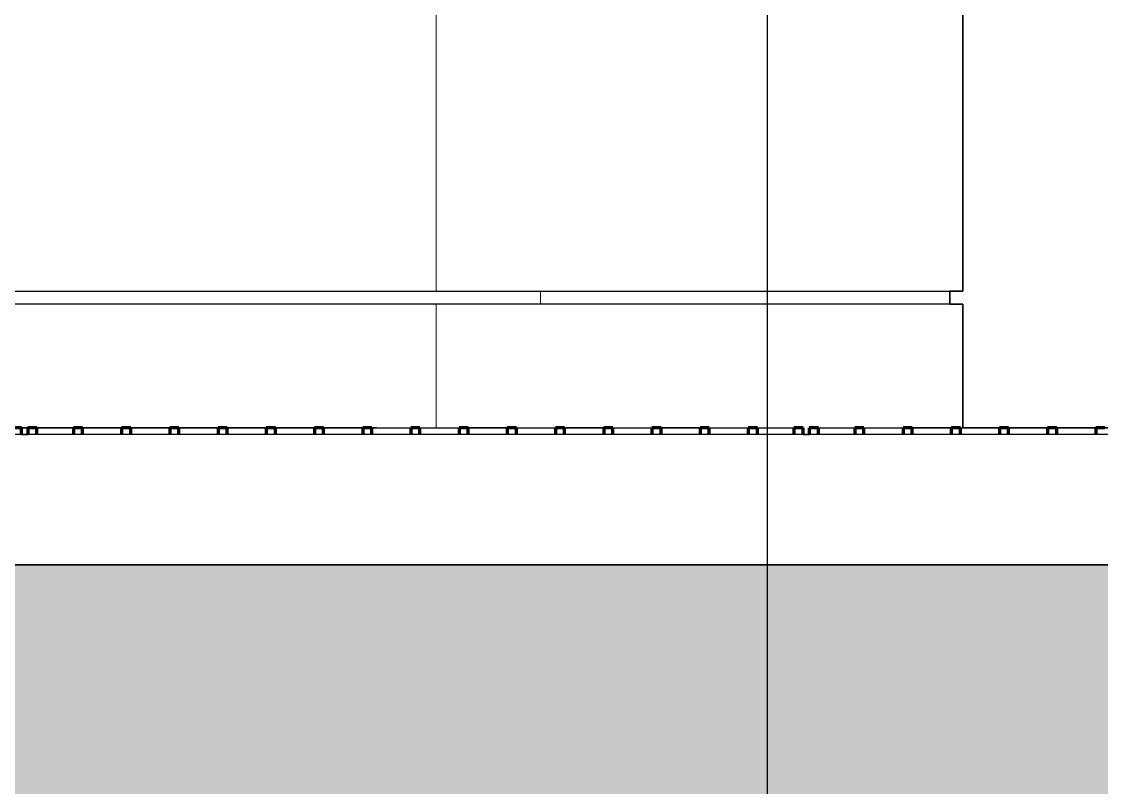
# Model space of a CAD drawing. Header units: millimetres. Extents: x -4391136 to -1798569, y -886572 to -291056.
# Drawn here: x -2232728 to -2231899, y -394861 to -394274 of the extents above; entities that cross this region are included whole.
import ezdxf

# ---------------------------------------------------------------- set-up
doc = ezdxf.new("R2010")
doc.units = ezdxf.units.MM
doc.set_wipeout_variables(frame=1)
for name, color, linetype in [('000 - CONCRETE_COL_CUT_COLOR_1', 7, 'Continuous'), ('000 - CONCRETE_COL_CUT_COLOR_5', 7, 'Continuous'), ('000 - CONCRETE_COL_HATCH_', 7, 'Continuous'), ('000 - CONCRETE_COL_WIPEOUT_', 7, 'Continuous'), ('000 - CONCRETE_WALL_MAIN_COLOR_1', 7, 'Continuous'), ('_PP-Dim', 7, 'Continuous'), ('Xref-E1-E4$0$E2_Ent2-CRD$0$A-200-M_WALL_EXT', 7, 'Continuous')]:
    doc.layers.add(name, color=color, linetype=linetype)

# ---------------------------------------------------------------- blocks, each defined once
blk = doc.blocks.new('W-1-PP17-ENT2_REV00_20260527-020919_ELEVATION_2_ST')
at = {"layer": 'Xref-E1-E4$0$E2_Ent2-CRD$0$A-200-M_WALL_EXT', "color": 7, "lineweight": -3}
blk.add_line((970, 100790), (970, 102190), dxfattribs=at)
blk = doc.blocks.new('Earth Pit - Earth Pit-V94-ENTRANCE 2 - ENLARGE ELEVATION 2')
at = {"layer": '000 - CONCRETE_WALL_MAIN_COLOR_1', "color": 7}
for p, q in [((-495978.95, 101245), (-496278.95, 101245)), ((-496278.95, 101245), (-495978.95, 101245))]:
    blk.add_line(p, q, dxfattribs=at)
blk = doc.blocks.new('DPA_Drainage Gutter_Landscape PP17_REV B - DPA_Drainage Gutter_Landscape PP17_REV B-36085769-ENTRANCE 2 - ENLARGE ELEVATION 2')
at = {"layer": '000 - CONCRETE_WALL_MAIN_COLOR_1', "color": 7}
for p, q in [((-495525.39, 101245), (-495528.95, 101245)), ((-495528.95, 101245), (-495526.87, 101245)), ((-495528.95, 101245), (-495525.34, 101245)), ((-495528.95, 101245), (-495523.86, 101245)), ((-495041.05, 101245), (-495528.95, 101245)), ((-495528.95, 101245), (-495037.67, 101245)), ((-495526.87, 101245), (-495525.39, 101245)), ((-495523.86, 101245), (-495525.34, 101245)), ((-495518.4, 101245), (-495519.87, 101245)), ((-495519.87, 101245), (-495489.87, 101245)), ((-495488.4, 101245), (-495518.4, 101245)), ((-495516.86, 101245), (-495518.34, 101245)), ((-495488.34, 101245), (-495518.34, 101245)), ((-495486.86, 101245), (-495516.86, 101245)), ((-495489.87, 101245), (-495488.4, 101245)), ((-495486.86, 101245), (-495488.34, 101245)), ((-495481.4, 101245), (-495482.87, 101245)), ((-495482.87, 101245), (-495452.88, 101245)), ((-495451.4, 101245), (-495481.4, 101245)), ((-495479.86, 101245), (-495481.34, 101245)), ((-495481.34, 101245), (-495451.34, 101245)), ((-495479.86, 101245), (-495449.86, 101245)), ((-495452.88, 101245), (-495451.4, 101245)), ((-495449.86, 101245), (-495451.34, 101245)), ((-495444.4, 101245), (-495445.88, 101245)), ((-495445.88, 101245), (-495415.88, 101245)), ((-495414.4, 101245), (-495444.4, 101245)), ((-495442.86, 101245), (-495444.34, 101245)), ((-495414.34, 101245), (-495444.34, 101245)), ((-495412.86, 101245), (-495442.86, 101245))]:
    blk.add_line(p, q, dxfattribs=at)
blk = doc.blocks.new('DPA_Drainage Gutter_Landscape PP17_REV B - DPA_Drainage Gutter_Landscape PP17_REV B-V127-ENTRANCE 2 - ENLARGE ELEVATION 2')
at = {"layer": '000 - CONCRETE_WALL_MAIN_COLOR_1', "color": 7, "lineweight": 70}
for p, q in [((-496251.45, 101245), (-496258.45, 101245)), ((-496251.45, 101240), (-496251.45, 101245)), ((-496239.66, 101245), (-496246.66, 101245)), ((-496246.66, 101245), (-496246.66, 101240)), ((-496239.66, 101240), (-496239.66, 101245)), ((-496204.66, 101245), (-496211.66, 101245)), ((-496211.66, 101245), (-496211.66, 101240)), ((-496204.66, 101240), (-496204.66, 101245)), ((-496167.66, 101245), (-496174.66, 101245)), ((-496174.66, 101245), (-496174.66, 101240)), ((-496167.66, 101240), (-496167.66, 101245)), ((-496130.66, 101245), (-496137.66, 101245)), ((-496137.66, 101245), (-496137.66, 101240)), ((-496130.66, 101240), (-496130.66, 101245)), ((-496093.66, 101245), (-496100.66, 101245)), ((-496100.66, 101245), (-496100.66, 101240)), ((-496093.66, 101240), (-496093.66, 101245)), ((-496056.66, 101245), (-496063.66, 101245)), ((-496063.66, 101245), (-496063.66, 101240)), ((-496056.66, 101240), (-496056.66, 101245)), ((-496019.66, 101245), (-496026.66, 101245)), ((-496026.66, 101245), (-496026.66, 101240)), ((-496019.66, 101240), (-496019.66, 101245)), ((-495982.66, 101245), (-495989.66, 101245)), ((-495989.66, 101245), (-495989.66, 101240)), ((-495982.66, 101240), (-495982.66, 101245)), ((-495945.66, 101245), (-495952.66, 101245)), ((-495952.66, 101245), (-495952.66, 101240)), ((-495945.66, 101240), (-495945.66, 101245)), ((-495908.66, 101245), (-495915.66, 101245)), ((-495915.66, 101245), (-495915.66, 101240)), ((-495908.66, 101240), (-495908.66, 101245)), ((-495871.66, 101245), (-495878.66, 101245)), ((-495878.66, 101245), (-495878.66, 101240)), ((-495871.66, 101240), (-495871.66, 101245)), ((-495834.66, 101245), (-495841.66, 101245)), ((-495841.66, 101245), (-495841.66, 101240)), ((-495834.66, 101240), (-495834.66, 101245)), ((-495797.66, 101245), (-495804.66, 101245)), ((-495804.66, 101245), (-495804.66, 101240)), ((-495797.66, 101240), (-495797.66, 101245)), ((-495760.66, 101245), (-495767.66, 101245)), ((-495767.66, 101245), (-495767.66, 101240)), ((-495760.66, 101240), (-495760.66, 101245)), ((-495723.66, 101245), (-495730.66, 101245)), ((-495730.66, 101245), (-495730.66, 101240)), ((-495723.66, 101240), (-495723.66, 101245)), ((-495686.66, 101245), (-495693.66, 101245)), ((-495693.66, 101245), (-495693.66, 101240)), ((-495686.66, 101240), (-495686.66, 101245)), ((-495651.66, 101245), (-495658.66, 101245)), ((-495658.66, 101245), (-495658.66, 101240)), ((-495651.66, 101240), (-495651.66, 101245)), ((-495639.88, 101245), (-495646.88, 101245)), ((-495646.88, 101245), (-495646.88, 101240)), ((-495639.88, 101240), (-495639.88, 101245)), ((-495604.88, 101245), (-495611.88, 101245)), ((-495611.88, 101245), (-495611.88, 101240)), ((-495604.88, 101240), (-495604.88, 101245)), ((-495567.88, 101245), (-495574.88, 101245)), ((-495574.88, 101245), (-495574.88, 101240)), ((-495567.88, 101240), (-495567.88, 101245)), ((-495530.88, 101245), (-495537.88, 101245)), ((-495537.88, 101245), (-495537.88, 101240)), ((-495530.88, 101240), (-495530.88, 101245)), ((-495493.88, 101245), (-495500.88, 101245)), ((-495500.88, 101245), (-495500.88, 101240)), ((-495493.88, 101240), (-495493.88, 101245)), ((-495456.88, 101245), (-495463.88, 101245)), ((-495463.88, 101245), (-495463.88, 101240)), ((-495456.88, 101240), (-495456.88, 101245)), ((-495419.88, 101245), (-495426.88, 101245)), ((-495426.88, 101245), (-495426.88, 101240))]:
    blk.add_line(p, q, dxfattribs=at)
at = {"layer": '000 - CONCRETE_WALL_MAIN_COLOR_1', "color": 7}
for p, q in [((-496239.66, 101245), (-496211.66, 101245)), ((-496239.66, 101245), (-496211.66, 101245)), ((-496239.66, 101240), (-496239.66, 101245)), ((-496239.66, 101240), (-496239.66, 101245)), ((-496211.66, 101245), (-496211.66, 101240)), ((-496211.66, 101245), (-496211.66, 101240)), ((-496204.66, 101245), (-496174.66, 101245)), ((-496204.66, 101245), (-496174.66, 101245)), ((-496204.66, 101240), (-496204.66, 101245)), ((-496204.66, 101245), (-496204.66, 101240)), ((-496174.66, 101245), (-496174.66, 101240)), ((-496174.66, 101245), (-496174.66, 101240)), ((-496167.66, 101245), (-496137.66, 101245)), ((-496137.66, 101245), (-496167.66, 101245)), ((-496167.66, 101245), (-496167.66, 101240)), ((-496167.66, 101240), (-496167.66, 101245)), ((-496137.66, 101245), (-496137.66, 101240)), ((-496137.66, 101245), (-496137.66, 101240)), ((-496130.66, 101245), (-496100.66, 101245)), ((-496130.66, 101245), (-496100.66, 101245)), ((-496130.66, 101240), (-496130.66, 101245)), ((-496130.66, 101245), (-496130.66, 101240)), ((-496100.66, 101245), (-496100.66, 101240)), ((-496100.66, 101245), (-496100.66, 101240)), ((-496093.66, 101245), (-496063.66, 101245)), ((-496063.66, 101245), (-496093.66, 101245)), ((-496093.66, 101245), (-496093.66, 101240)), ((-496093.66, 101240), (-496093.66, 101245)), ((-496063.66, 101245), (-496063.66, 101240)), ((-496063.66, 101245), (-496063.66, 101240)), ((-496056.66, 101245), (-496026.66, 101245)), ((-496056.66, 101245), (-496026.66, 101245)), ((-496056.66, 101240), (-496056.66, 101245)), ((-496056.66, 101245), (-496056.66, 101240)), ((-496026.66, 101245), (-496026.66, 101240)), ((-496026.66, 101245), (-496026.66, 101240)), ((-496019.66, 101245), (-495989.66, 101245)), ((-495989.66, 101245), (-496019.66, 101245)), ((-496019.66, 101245), (-496019.66, 101240)), ((-496019.66, 101240), (-496019.66, 101245)), ((-495989.66, 101245), (-495989.66, 101240)), ((-495989.66, 101245), (-495989.66, 101240)), ((-495982.66, 101240), (-495982.66, 101245)), ((-495982.66, 101245), (-495952.66, 101245)), ((-495982.66, 101245), (-495952.66, 101245)), ((-495982.66, 101245), (-495982.66, 101240)), ((-495952.66, 101245), (-495952.66, 101240)), ((-495952.66, 101245), (-495952.66, 101240)), ((-495945.66, 101245), (-495915.66, 101245)), ((-495945.66, 101245), (-495915.66, 101245)), ((-495945.66, 101240), (-495945.66, 101245)), ((-495945.66, 101245), (-495945.66, 101240)), ((-495915.66, 101240), (-495915.66, 101245)), ((-495915.66, 101245), (-495915.66, 101240)), ((-495908.66, 101245), (-495878.66, 101245)), ((-495878.66, 101245), (-495908.66, 101245)), ((-495908.66, 101245), (-495908.66, 101240)), ((-495908.66, 101245), (-495908.66, 101240)), ((-495878.66, 101240), (-495878.66, 101245)), ((-495878.66, 101240), (-495878.66, 101245)), ((-495871.66, 101245), (-495841.66, 101245)), ((-495871.66, 101245), (-495841.66, 101245)), ((-495871.66, 101240), (-495871.66, 101245)), ((-495871.66, 101245), (-495871.66, 101240)), ((-495841.66, 101240), (-495841.66, 101245)), ((-495841.66, 101245), (-495841.66, 101240)), ((-495834.66, 101245), (-495804.66, 101245)), ((-495804.66, 101245), (-495834.66, 101245)), ((-495834.66, 101245), (-495834.66, 101240)), ((-495834.66, 101245), (-495834.66, 101240)), ((-495804.66, 101240), (-495804.66, 101245)), ((-495804.66, 101240), (-495804.66, 101245)), ((-495797.66, 101245), (-495767.66, 101245)), ((-495797.66, 101245), (-495767.66, 101245)), ((-495797.66, 101240), (-495797.66, 101245)), ((-495797.66, 101245), (-495797.66, 101240)), ((-495767.66, 101240), (-495767.66, 101245)), ((-495767.66, 101245), (-495767.66, 101240)), ((-495760.66, 101245), (-495730.66, 101245)), ((-495730.66, 101245), (-495760.66, 101245)), ((-495760.66, 101245), (-495760.66, 101240)), ((-495760.66, 101245), (-495760.66, 101240)), ((-495730.66, 101240), (-495730.66, 101245)), ((-495730.66, 101240), (-495730.66, 101245)), ((-495723.66, 101245), (-495693.66, 101245)), ((-495723.66, 101245), (-495693.66, 101245)), ((-495723.66, 101240), (-495723.66, 101245)), ((-495723.66, 101245), (-495723.66, 101240)), ((-495693.66, 101240), (-495693.66, 101245)), ((-495693.66, 101245), (-495693.66, 101240)), ((-495686.66, 101245), (-495658.66, 101245)), ((-495686.66, 101245), (-495658.66, 101245)), ((-495686.66, 101245), (-495686.66, 101240)), ((-495686.66, 101245), (-495686.66, 101240)), ((-495658.66, 101240), (-495658.66, 101245)), ((-495658.66, 101245), (-495658.66, 101240)), ((-495639.88, 101245), (-495611.88, 101245)), ((-495639.88, 101245), (-495611.88, 101245)), ((-495639.88, 101240), (-495639.88, 101245)), ((-495639.88, 101240), (-495639.88, 101245)), ((-495611.88, 101245), (-495611.88, 101240)), ((-495611.88, 101245), (-495611.88, 101240)), ((-495604.88, 101245), (-495574.88, 101245)), ((-495604.88, 101245), (-495574.88, 101245)), ((-495604.88, 101240), (-495604.88, 101245)), ((-495604.88, 101245), (-495604.88, 101240)), ((-495574.88, 101245), (-495574.88, 101240)), ((-495574.88, 101245), (-495574.88, 101240)), ((-495567.88, 101245), (-495537.88, 101245)), ((-495537.88, 101245), (-495567.88, 101245)), ((-495567.88, 101245), (-495567.88, 101240)), ((-495567.88, 101240), (-495567.88, 101245)), ((-495537.88, 101245), (-495537.88, 101240)), ((-495537.88, 101245), (-495537.88, 101240)), ((-495530.88, 101245), (-495500.88, 101245)), ((-495530.88, 101245), (-495500.88, 101245)), ((-495530.88, 101240), (-495530.88, 101245)), ((-495530.88, 101245), (-495530.88, 101240)), ((-495500.88, 101245), (-495500.88, 101240)), ((-495500.88, 101245), (-495500.88, 101240)), ((-495493.88, 101245), (-495463.88, 101245)), ((-495463.88, 101245), (-495493.88, 101245)), ((-495493.88, 101245), (-495493.88, 101240)), ((-495493.88, 101240), (-495493.88, 101245)), ((-495463.88, 101245), (-495463.88, 101240)), ((-495463.88, 101245), (-495463.88, 101240)), ((-495456.88, 101245), (-495426.88, 101245)), ((-495456.88, 101245), (-495426.88, 101245)), ((-495456.88, 101240), (-495456.88, 101245)), ((-495456.88, 101245), (-495456.88, 101240)), ((-495426.88, 101245), (-495426.88, 101240)), ((-495426.88, 101245), (-495426.88, 101240)), ((-496211.66, 101240), (-496239.66, 101240)), ((-496174.66, 101240), (-496204.66, 101240)), ((-496137.66, 101240), (-496167.66, 101240)), ((-496100.66, 101240), (-496130.66, 101240)), ((-496063.66, 101240), (-496093.66, 101240)), ((-496026.66, 101240), (-496056.66, 101240)), ((-495989.66, 101240), (-496019.66, 101240)), ((-495952.66, 101240), (-495982.66, 101240)), ((-495915.66, 101240), (-495945.66, 101240)), ((-495878.66, 101240), (-495908.66, 101240)), ((-495841.66, 101240), (-495871.66, 101240)), ((-495804.66, 101240), (-495834.66, 101240)), ((-495767.66, 101240), (-495797.66, 101240)), ((-495730.66, 101240), (-495760.66, 101240)), ((-495693.66, 101240), (-495723.66, 101240)), ((-495658.66, 101240), (-495686.66, 101240)), ((-495611.88, 101240), (-495639.88, 101240)), ((-495574.88, 101240), (-495604.88, 101240)), ((-495537.88, 101240), (-495567.88, 101240)), ((-495500.88, 101240), (-495530.88, 101240)), ((-495463.88, 101240), (-495493.88, 101240)), ((-495426.88, 101240), (-495456.88, 101240))]:
    blk.add_line(p, q, dxfattribs=at)
blk = doc.blocks.new('*U1434')
at = {"layer": '000 - CONCRETE_COL_HATCH_'}
h = blk.add_hatch(dxfattribs=at)
h.set_pattern_fill('AR-CONC', scale=0.04)
h.set_pattern_definition([(50, (-342476.865, -850394.2085), (7.28738676, -0.63756342), [0.762, -8.382]), (355, (-342476.865, -850394.2085), (-1.40973686, 7.64227381), [0.6096, -6.705623367]), (100.4514447, (-342476.258, -850394.2616), (5.877649884, 7.004710076), [0.64760035, -7.123609784]), (46.1842, (-342476.865, -850392.1765), (10.84316164, -1.68169312), [1.143, -12.573]), (96.6355576, (-342475.962, -850392.317), (9.49616536, 9.89704498), [0.97140093, -10.68542433]), (351.1841512, (-342476.865, -850392.176), (9.49616536, 9.89704498), [0.91439868, -10.05838928]), (21, (-342475.849, -850392.6845), (6.06457565, -4.090607927), [0.762, -8.382]), (326, (-342475.849, -850392.6845), (2.472081134, 7.367518645), [0.6096, -6.7056]), (71.451445, (-342475.344, -850393.025), (8.53665677, 3.276910755), [0.64760035, -7.123597504]), (37.5, (-342476.8652, -850394.2085), (0.12354413, 3.382201555), [0, -6.62432, 0, -6.8072, 0, -6.731]), (7.5, (-342476.8652, -850394.2085), (2.6727865, 4.007222993), [0, -3.88112, 0, -6.47192, 0, -2.5654]), (327.5, (-342479.131, -850394.2085), (5.423623807, -0.22914976), [0, -2.54, 0, -7.9248, 0, -10.5156]), (317.5, (-342480.147, -850394.2085), (5.925167255, 1.017059641), [0, -3.302, 0, -5.26288, 0, -7.4676])])
h.paths.add_polyline_path([(0, 0), (0, 100), (-50, 100), (-50, 800), (-350, 800), (-350, 100), (-2946.39, 100), (-16181.84, -50), (-28356.97, -50), (-28356.97, 50), (-28356.97, -50), (-28356.97, 50), (-28504.45, 50), (-28532.45, 22), (-28543.7, -50), (-30682.04, -50), (-30682.04, 0), (-31116.3, 0), (-31116.3, -300), (-16180.42, -300), (-2944.97, -150), (-350, -150), (-350, -704.69), (-50, -704.69), (-50, -150), (868.78, -150), (868.78, 0)])
at = {"layer": '000 - CONCRETE_COL_CUT_COLOR_1', "color": 7, "lineweight": -2}
blk.add_lwpolyline([(-50, 800), (-350, 800), (-350, 100), (-2946.39, 100), (-16181.84, -50)], dxfattribs=at)
blk = doc.blocks.new('A$C3de08056')
at = {"layer": '000 - CONCRETE_WALL_MAIN_COLOR_1', "lineweight": 9}
h = blk.add_hatch(dxfattribs=at)
h.set_pattern_fill('FP_1', style=0, pattern_type=2)
h.set_pattern_definition([(90, (-5209.9, -4840), (-600, 4e-14), [])])
h.paths.add_polyline_path([(-28609.92, -5100), (-28597.42, -5100), (-28597.42, -5095), (-28002.42, -5095), (-28002.42, -5100), (-27998.13, -5100), (-27998.13, -5095), (-27403.13, -5095), (-27403.13, -5100), (-27398.85, -5100), (-27398.85, -5095), (-26803.85, -5095), (-26803.85, -5100), (-26799.56, -5100), (-26799.56, -5095), (-26204.56, -5095), (-26204.56, -5100), (-26200.27, -5100), (-26200.27, -5095), (-25605.27, -5095), (-25605.27, -5100), (-25600.99, -5100), (-25600.99, -5095), (-25005.99, -5095), (-25005.99, -5100), (-25001.7, -5100), (-25001.7, -5095), (-24406.7, -5095), (-24406.7, -5100), (-24402.42, -5100), (-24402.42, -5095), (-23807.42, -5095), (-23807.42, -5100), (-23803.13, -5100), (-23803.13, -5095), (-23208.13, -5095), (-23208.13, -5100), (-23203.85, -5100), (-23203.85, -5095), (-22608.85, -5095), (-22608.85, -5100), (-22604.56, -5100), (-22604.56, -5095), (-22009.56, -5095), (-22009.56, -5100), (-22005.27, -5100), (-22005.27, -5095), (-21410.27, -5095), (-21410.27, -5100), (-21405.99, -5100), (-21405.99, -5095), (-20810.99, -5095), (-20810.99, -5100), (-20806.7, -5100), (-20806.7, -5095), (-20211.7, -5095), (-20211.7, -5100), (-20207.42, -5100), (-20207.42, -5095), (-19612.42, -5095), (-19612.42, -5099.94), (-19607.42, -5099.89), (-19607.42, -5095), (-19128.42, -5094.46), (-6372.42, -4950), (-6372.42, -4945), (-5177.63, -4945), (-5177.63, -4950), (-5172.85, -4950), (-5172.85, -4945), (-5054.92, -4945), (-5054.92, -4850), (-28649.92, -4850), (-28649.92, -5100)])
h.paths.add_polyline_path([(-26298.1, -4840), (-5054.92, -4840), (-5054.92, -4200), (-5545.81, -4200), (-5545.81, -4510), (-5755.81, -4510), (-5755.81, -4200), (-26290.81, -4200), (-26290.81, -4510), (-26500.81, -4510), (-26500.81, -4200), (-28649.92, -4200), (-28649.92, -4840), (-26547.99, -4840)])
h.paths.add_polyline_path([(-28290.47, -4527.5), (-28306.88, -4521.91), (-28316.62, -4508.5), (-28316.25, -4490.99), (-28306.56, -4477.73), (-28290.47, -4472.5), (-28274.06, -4478.09), (-28264.32, -4492.27), (-28264.68, -4509.01), (-28274.38, -4522.27), (-28288.13, -4526.74)])
h.paths.add_polyline_path([(-28288.47, -4516.67), (-28278.1, -4512.37), (-28274.25, -4502), (-28279.72, -4502), (-28282.47, -4508.14), (-28288.47, -4510.66), (-28288.47, -4515.88)])
h.paths.add_polyline_path([(-28292.47, -4516.67), (-28292.47, -4510.66), (-28298.53, -4508.12), (-28301.97, -4502), (-28307.05, -4502.22), (-28302.3, -4512.6), (-28294.39, -4515.88)])
h.paths.add_polyline_path([(-28301.97, -4498), (-28301.22, -4498), (-28298.53, -4491.88), (-28292.47, -4489.34), (-28292.47, -4483.33), (-28302.84, -4487.63), (-28306.69, -4498), (-28305.41, -4498)])
h.paths.add_polyline_path([(-28273.8, -4498), (-28278.64, -4487.4), (-28288.47, -4483.33), (-28288.47, -4489.34), (-28282.2, -4492.27), (-28278.97, -4498), (-28274.25, -4498)])
h.paths.add_polyline_path([(-28290.47, -4343.87), (-28295.56, -4343.11), (-28296.12, -4338.28), (-28296.4, -4333.45), (-28296, -4326.91), (-28295.56, -4326.36), (-28301.08, -4325.77), (-28305.47, -4323.03), (-28305.47, -4314.16), (-28300.13, -4311.31), (-28297.32, -4310.85), (-28297.54, -4308.62), (-28301.47, -4306.35), (-28301.47, -4303.78), (-28303.93, -4303.78), (-28304.07, -4304.95), (-28307.83, -4315.21), (-28309.87, -4315.21), (-28310.17, -4303.78), (-28311.79, -4303.78), (-28309.97, -4299.48), (-28311.74, -4296.15), (-28309.87, -4296.15), (-28309.95, -4282.02), (-28311.25, -4279.78), (-28311.25, -4275.63), (-28309.87, -4273.33), (-28307.48, -4272.07), (-28302.79, -4271.93), (-28299.95, -4271.93), (-28295.63, -4265.03), (-28293.93, -4265.03), (-28293.93, -4263), (-28287.01, -4263), (-28287.01, -4265.03), (-28285.31, -4265.03), (-28280.99, -4271.93), (-28279.52, -4271.93), (-28279.89, -4283.48), (-28282.4, -4283.48), (-28282.06, -4292.15), (-28279.47, -4293.65), (-28279.47, -4306.35), (-28283.62, -4308.74), (-28283.4, -4311.03), (-28278.76, -4312.1), (-28275.47, -4314.16), (-28275.47, -4323.03), (-28279.86, -4325.77), (-28285.38, -4326.84), (-28284.53, -4326.97), (-28285.11, -4330.91), (-28285.31, -4331.68), (-28284.53, -4332.05), (-28285.11, -4335.74), (-28285.31, -4336.51), (-28284.53, -4336.88), (-28284.96, -4340), (-28285.38, -4343.11)])
h.paths.add_polyline_path([(-28314.75, -4300.81), (-28314.75, -4299.16), (-28313.9, -4300)])
h.paths.add_polyline_path([(-28311.9, -4298), (-28312.52, -4296.25), (-28311.74, -4296.15)])
h.paths.add_polyline_path([(-28302.51, -4296.15), (-28301.47, -4296.15), (-28301.47, -4293.65), (-28298.54, -4291.34), (-28298.87, -4283.48), (-28302.79, -4283.48), (-28302.79, -4296.15)])
h.paths.add_polyline_path([(-28306.42, -4279.2), (-28305.12, -4278.45), (-28305.12, -4276.95), (-28306.42, -4276.2), (-28307.72, -4276.95), (-28307.72, -4278.45), (-28306.81, -4279.15)])
h = blk.add_hatch(dxfattribs=at)
h.set_pattern_fill('FP_2', style=0, pattern_type=2)
h.set_pattern_definition([(90, (-5129.9, -5250), (-600, 4e-14), [])])
h.paths.add_polyline_path([(-5064.92, -4850), (-5064.92, -4840), (-28639.92, -4840), (-28639.92, -4850), (-5182.96, -4850)])
at = {"layer": '000 - CONCRETE_WALL_MAIN_COLOR_1', "color": 7}
for p, q in [((-5054.92, -4840), (-5054.92, -4200)), ((-5054.92, -4200), (-5054.92, -4840)), ((-5054.92, -4840), (-5054.92, -4200)), ((-5054.92, -4510), (-5054.92, -4840)), ((-28649.92, -4840), (-5054.92, -4840)), ((-28639.92, -4840), (-5064.92, -4840)), ((-5064.92, -4840), (-5064.92, -4850)), ((-5054.92, -4840), (-5064.92, -4840)), ((-5064.92, -4840), (-5064.92, -4850)), ((-5064.92, -4850), (-5064.92, -4840)), ((-5064.92, -4840), (-5054.92, -4840)), ((-5054.92, -4840), (-5064.92, -4840)), ((-5064.92, -4840), (-5064.92, -4850)), ((-5054.92, -4850), (-28649.92, -4850)), ((-5064.92, -4850), (-28639.92, -4850)), ((-5064.92, -4850), (-5054.92, -4850)), ((-5054.92, -4850), (-5064.92, -4850)), ((-5064.92, -4850), (-5054.92, -4850)), ((-5054.92, -4945), (-5054.92, -4850)), ((-5054.92, -4850), (-5054.92, -4945)), ((-5054.92, -4850), (-5054.92, -4945)), ((-5054.92, -4945), (-5054.92, -4850)), ((-3777.96, -4950), (-6382.08, -4950)), ((-3777.96, -4950), (-6374.92, -4950)), ((-5777.42, -4950), (-5772.63, -4950)), ((-5177.63, -4950), (-5172.85, -4950)), ((-6381.52, -5050), (-3777.96, -5050)), ((-3777.96, -5050), (-6381.52, -5050)), ((-6374.35, -5050), (-3777.96, -5050)), ((-3777.96, -5050), (-6374.35, -5050)), ((-3777.96, -5050), (-6374.35, -5050))]:
    blk.add_line(p, q, dxfattribs=at)
for name in ['DPA_Drainage Gutter_Landscape PP17_REV B - DPA_Drainage Gutter_Landscape PP17_REV B-V127-ENTRANCE 2 - ENLARGE ELEVATION 2', 'Earth Pit - Earth Pit-V94-ENTRANCE 2 - ENLARGE ELEVATION 2', 'DPA_Drainage Gutter_Landscape PP17_REV B - DPA_Drainage Gutter_Landscape PP17_REV B-36085769-ENTRANCE 2 - ENLARGE ELEVATION 2']:
    blk.add_blockref(name, (490474.03, -106190), dxfattribs=at)
at = {"layer": '000 - CONCRETE_COL_CUT_COLOR_5', "color": 7}
blk.add_blockref('*U1434', (-3427.96, -5150), dxfattribs=at)
blk = doc.blocks.new('W-1-PP17-ENT2_REV00_20260527-020919_ELEVATION_2_EX')
at = {"color": 7}
blk.add_blockref('A$C3de08056', (6174.92, 106190), dxfattribs=at)

msp = doc.modelspace()

# ---------------------------------------------------------------- block references
at = {"layer": '_PP-Dim', "color": 7}
msp.add_blockref('W-1-PP17-ENT2_REV00_20260527-020919_ELEVATION_2_ST', (-2233125.24, -495830.45), dxfattribs=at)

# ---------------------------------------------------------------- next in the draw order: block references
at = {"color": 7}
msp.add_blockref('W-1-PP17-ENT2_REV00_20260527-020919_ELEVATION_2_EX', (-2233125.24, -495830.45), dxfattribs=at)

doc.saveas('drawing.dxf')
